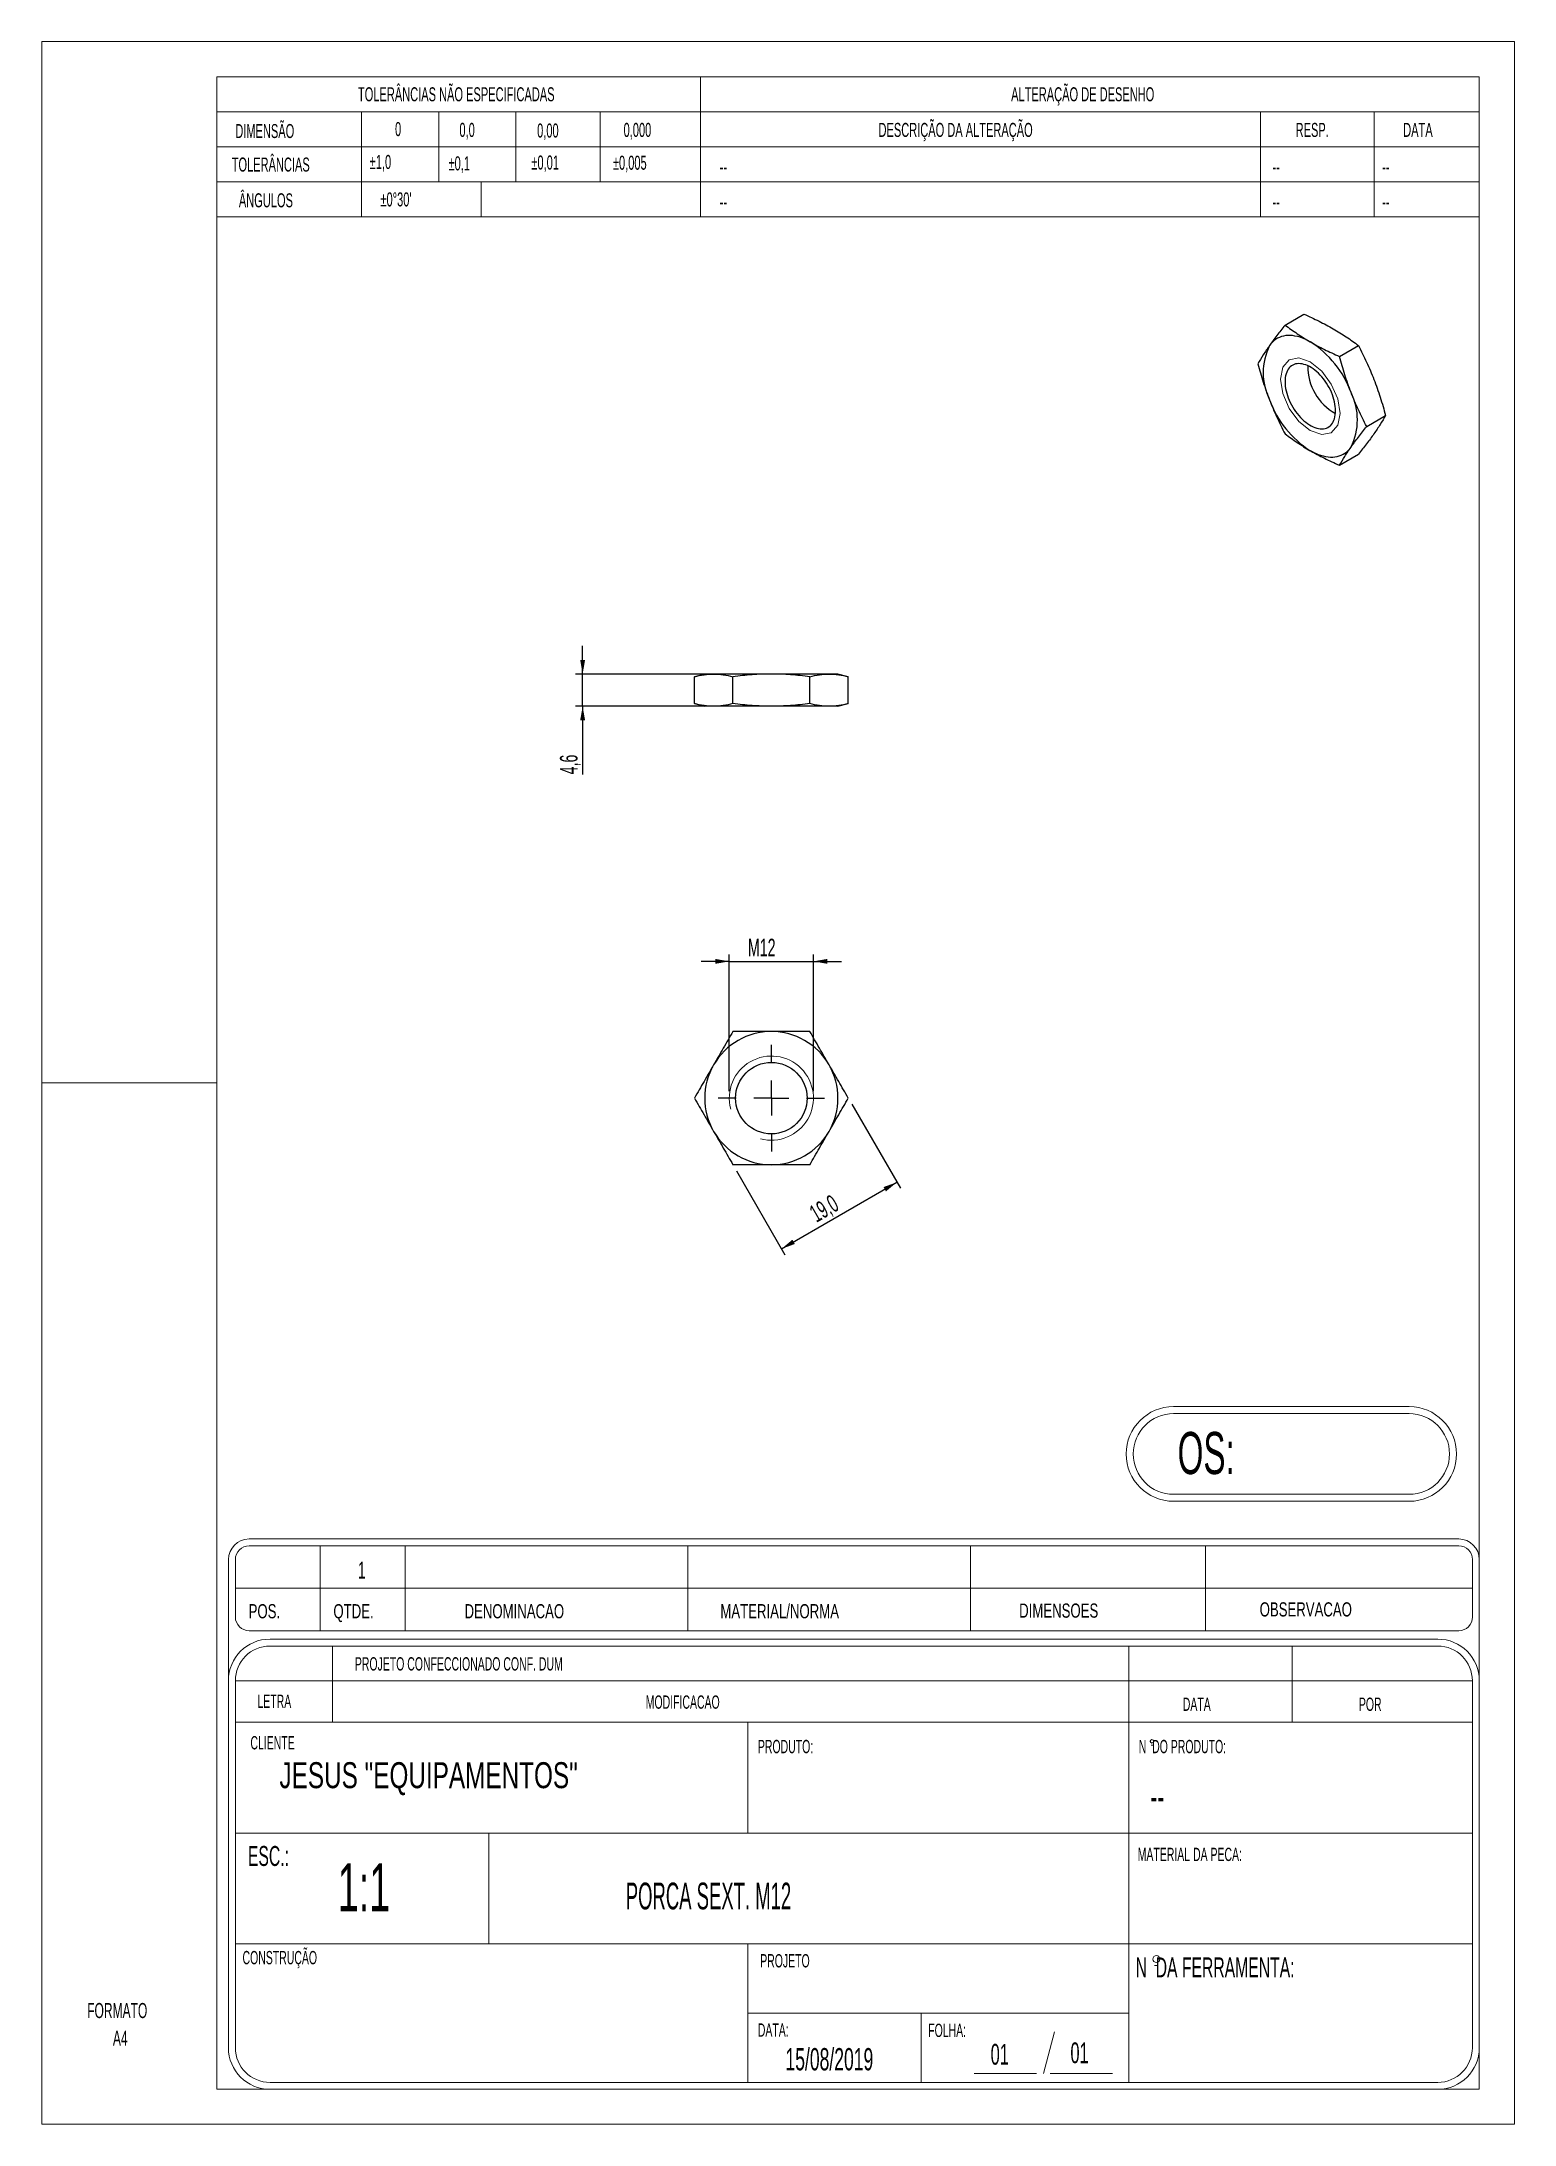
# Model space of a CAD drawing. Header units: millimetres. Extents: x 0 to 210, y 0 to 297.
import ezdxf

# ---------------------------------------------------------------- set-up
doc = ezdxf.new("R2010")
doc.units = ezdxf.units.MM
doc.layers.add('COTAS', color=7, linetype='Continuous')
doc.styles.add('SLDTEXTSTYLE0', font='TXT', dxfattribs={"width": 0.595745})
doc.styles.add('SLDTEXTSTYLE1', font='TXT', dxfattribs={"width": 0.589474})
doc.styles.add('SLDTEXTSTYLE2', font='TXT', dxfattribs={"width": 0.515789})
doc.styles.add('SLDTEXTSTYLE3', font='TXT', dxfattribs={"width": 0.7})
doc.styles.add('SLDTEXTSTYLE4', font='TXT', dxfattribs={"width": 0.695035})
doc.styles.add('SLDTEXTSTYLE5', font='TXT', dxfattribs={"width": 0.605})
doc.dimstyles.new('SLDDIMSTYLE0', dxfattribs={"dimtxt": 2.5, "dimasz": 2, "dimexe": 0, "dimexo": 0.0625, "dimtad": 1, "dimdec": 1, "dimrnd": 1e-09, "dimzin": 12, "dimdsep": 46, "dimtxsty": 'SLDTEXTSTYLE5', "dimsah": 1, "dimcen": 0.09, "dimadec": 0, "dimazin": 3, "dimtfac": 1, "dimtdec": 3, "dimtmove": 0, "dimatfit": 0, "dimfxl": 0, "dimfrac": 2, "dimtolj": 1, "dimtzin": 12, "dimarcsym": 0})
doc.dimstyles.new('SLDDIMSTYLE1', dxfattribs={"dimtxt": 2.5, "dimasz": 2, "dimexe": 0, "dimexo": 0.0625, "dimtad": 1, "dimdec": 1, "dimrnd": 1e-09, "dimzin": 12, "dimdsep": 46, "dimtxsty": 'SLDTEXTSTYLE5', "dimsah": 1, "dimcen": 0.09, "dimadec": 0, "dimazin": 3, "dimtfac": 1, "dimtdec": 3, "dimtofl": 0, "dimtmove": 0, "dimatfit": 3, "dimfxl": 0, "dimfrac": 2, "dimtolj": 1, "dimtzin": 12, "dimarcsym": 0})

# ---------------------------------------------------------------- blocks, each defined once
blk = doc.blocks.new('SW_NOTE_0')
at = {"color": 0, "linetype": 'Continuous', "lineweight": 18, "insert": (0, 2.77), "char_height": 2.152, "attachment_point": 1, "style": 'SLDTEXTSTYLE0'}
blk.add_mtext('FORMATO', dxfattribs=at)
blk = doc.blocks.new('SW_NOTE_0_1')
at = {"color": 0, "linetype": 'Continuous', "lineweight": 18, "insert": (0, 2.77), "char_height": 2.152, "attachment_point": 1, "style": 'SLDTEXTSTYLE0'}
blk.add_mtext('A4', dxfattribs=at)
blk = doc.blocks.new('Bloco2')
at = {"color": 7, "linetype": 'Continuous', "lineweight": 18}
for p, q in [((210.04, 297.06), (0.04, 297.06)), ((0.04, 297.06), (0.04, 0.06)), ((210.04, 0.06), (210.04, 297.06)), ((205.04, 292.06), (25.04, 292.06)), ((25.04, 292.06), (25.04, 5.06)), ((205.04, 5.06), (205.04, 292.06)), ((0.04, 148.56), (25.04, 148.56)), ((25.04, 5.06), (205.04, 5.06)), ((0.04, 0.06), (210.04, 0.06))]:
    blk.add_line(p, q, dxfattribs=at)
for name, p in [('SW_NOTE_0', (6.53, 14.59)), ('SW_NOTE_0_1', (10.2, 10.66))]:
    blk.add_blockref(name, p, dxfattribs=at)
blk = doc.blocks.new('_D')
at = {"layer": 'COTAS'}
for p, q in [((98.06, 147.7), (98.06, 167.2)), ((110.06, 147.7), (110.06, 167.2)), ((98.06, 166.2), (94.06, 166.2)), ((98.06, 166.2), (110.06, 166.2)), ((110.06, 166.2), (114.06, 166.2))]:
    blk.add_line(p, q, dxfattribs=at)
for points in [[(98.06, 166.2), (96.06, 166.55), (96.06, 165.85)], [(110.06, 166.2), (112.06, 165.85), (112.06, 166.55)]]:
    blk.add_solid(points, dxfattribs=at)
at = {"layer": 'COTAS', "insert": (100.72, 169.43), "char_height": 2.5, "attachment_point": 1, "style": 'SLDTEXTSTYLE5'}
blk.add_mtext('M12', dxfattribs=at)
blk = doc.blocks.new('_D_1')
at = {"layer": 'COTAS'}
for p, q in [((115.53, 145.84), (122.46, 133.84)), ((99.08, 136.34), (106, 124.34)), ((105.5, 125.2), (121.96, 134.7))]:
    blk.add_line(p, q, dxfattribs=at)
for points in [[(121.96, 134.7), (120.05, 134.01), (120.4, 133.4)], [(105.5, 125.2), (107.41, 125.9), (107.06, 126.51)]]:
    blk.add_solid(points, dxfattribs=at)
at = {"layer": 'COTAS', "insert": (109.23, 131.07), "char_height": 2.5, "attachment_point": 1, "rotation": 30, "style": 'SLDTEXTSTYLE5'}
blk.add_mtext('19,0', dxfattribs=at)
blk = doc.blocks.new('SW_CENTERMARKSYMBOL_0')
at = {"layer": 'COTAS', "color": 0}
for p, q in [((0, 5), (0, 7.6)), ((-5, 0), (-7.6, 0)), ((0, 0), (-2.5, 0)), ((0, 0), (0, 2.5)), ((0, 0), (0, -2.5)), ((0, 0), (2.5, 0)), ((5, 0), (7.6, 0)), ((0, -5), (0, -7.6))]:
    blk.add_line(p, q, dxfattribs=at)
blk = doc.blocks.new('_D_2')
at = {"layer": 'COTAS'}
for p, q in [((77.15, 207.18), (77.15, 211.18)), ((103.06, 207.18), (76.15, 207.18)), ((77.15, 202.58), (77.15, 207.18)), ((103.06, 202.58), (76.15, 202.58)), ((77.15, 202.58), (77.15, 192.87))]:
    blk.add_line(p, q, dxfattribs=at)
for points in [[(77.15, 207.18), (77.5, 209.18), (76.8, 209.18)], [(77.15, 202.58), (76.8, 200.58), (77.5, 200.58)]]:
    blk.add_solid(points, dxfattribs=at)
at = {"layer": 'COTAS', "insert": (73.92, 192.87), "char_height": 2.5, "attachment_point": 1, "rotation": 90, "style": 'SLDTEXTSTYLE5'}
blk.add_mtext('4,6', dxfattribs=at)

msp = doc.modelspace()

# ---------------------------------------------------------------- linework, layer by layer
at = {"color": 7, "linetype": 'Continuous', "lineweight": 18}
for p, q in [((205.01, 292.36), (25.01, 292.36)), ((25.01, 272.36), (25.01, 292.36)), ((93.95, 272.36), (93.95, 292.36)), ((205.01, 292.36), (205.01, 272.36)), ((25.01, 287.36), (93.95, 287.36)), ((45.64, 272.36), (45.64, 287.36)), ((56.64, 277.36), (56.64, 287.36)), ((67.64, 277.36), (67.64, 287.36)), ((79.64, 277.36), (79.64, 287.36)), ((93.95, 287.36), (205.01, 287.36)), ((173.82, 272.36), (173.82, 287.36)), ((190.01, 272.36), (190.01, 287.36)), ((25.01, 282.36), (93.95, 282.36)), ((93.95, 282.36), (205.01, 282.36)), ((25.01, 277.36), (93.95, 277.36)), ((62.7, 277.36), (62.7, 272.36)), ((93.95, 277.36), (205.01, 277.36)), ((25.01, 272.36), (93.95, 272.36)), ((93.95, 272.36), (205.01, 272.36)), ((195.01, 102.71), (161.41, 102.71)), ((195.01, 101.71), (161.41, 101.71)), ((161.41, 90.21), (195.01, 90.21)), ((161.41, 89.21), (195.01, 89.21)), ((202.07, 83.83), (29.59, 83.83)), ((26.65, 11.28), (26.65, 80.89)), ((26.65, 80.89), (26.65, 67.81)), ((27.63, 80.89), (27.63, 72.71)), ((202.07, 82.85), (29.59, 82.85)), ((39.72, 70.75), (39.72, 82.85)), ((51.82, 70.75), (51.82, 82.85)), ((92.14, 70.75), (92.14, 82.85)), ((132.46, 70.75), (132.46, 82.85)), ((165.96, 70.75), (165.96, 82.85)), ((204.03, 72.71), (204.03, 80.89)), ((205.01, 11.28), (205.01, 80.89)), ((27.63, 76.8), (204.03, 76.8)), ((29.59, 70.75), (202.07, 70.75)), ((32.57, 69.54), (199.08, 69.54)), ((32.57, 68.56), (199.08, 68.56)), ((41.46, 57.69), (41.46, 68.56)), ((155.03, 68.56), (155.03, 57.69)), ((178.34, 68.56), (178.34, 57.69)), ((27.64, 11.28), (27.64, 63.62)), ((27.64, 63.62), (204.02, 63.62)), ((204.02, 63.62), (204.02, 11.28)), ((27.64, 57.69), (204.02, 57.69)), ((100.71, 57.69), (100.71, 41.89)), ((155.03, 57.69), (155.03, 41.89)), ((158.2, 54.45), (158.46, 54.45)), ((158.2, 54.43), (158.46, 54.43)), ((27.64, 41.89), (204.02, 41.89)), ((63.77, 26.09), (63.77, 41.89)), ((155.03, 26.09), (155.03, 41.89)), ((27.64, 26.09), (204.02, 26.09)), ((100.71, 26.09), (100.71, 6.34)), ((155.03, 26.09), (155.03, 6.34)), ((158.69, 23), (159.2, 23)), ((100.71, 16.22), (155.03, 16.22)), ((125.4, 16.22), (125.4, 6.34)), ((144.43, 13.54), (142.85, 7.62)), ((199.08, 6.34), (32.57, 6.34)), ((141.86, 7.62), (132.97, 7.62)), ((143.83, 7.62), (152.72, 7.62)), ((199.08, 5.36), (32.57, 5.36)), ((204.44, 5.36), (205.01, 5.36)), ((205.01, 5.36), (205.01, 5.93))]:
    msp.add_line(p, q, dxfattribs=at)
at = {"color": 7, "linetype": 'Continuous', "lineweight": 25}
for p, q in [((177.31, 256.94), (180.01, 258.5)), ((185.07, 252.47), (187.77, 254.02)), ((188.95, 242.47), (191.65, 244.03)), ((185.07, 236.95), (187.77, 238.51)), ((94.56, 207.18), (93.09, 206.78)), ((93.09, 202.97), (93.09, 206.78)), ((95.83, 207.18), (94.56, 207.18)), ((104.06, 207.18), (95.83, 207.18)), ((98.58, 202.97), (98.58, 206.78)), ((112.29, 207.18), (104.06, 207.18)), ((109.55, 202.97), (109.55, 206.78)), ((113.56, 207.18), (112.29, 207.18)), ((115.03, 206.78), (113.56, 207.18)), ((115.03, 202.97), (115.03, 206.78)), ((93.09, 202.97), (94.56, 202.58)), ((95.83, 202.58), (94.56, 202.58)), ((104.06, 202.58), (95.83, 202.58)), ((112.29, 202.58), (104.06, 202.58)), ((113.56, 202.58), (112.29, 202.58)), ((113.56, 202.58), (115.03, 202.97))]:
    msp.add_line(p, q, dxfattribs=at)
at = {"color": 7, "linetype": 'Continuous', "lineweight": 25, "flags": 128}
for points in [[(180.91, 254.54), (180.54, 254.75), (180.18, 254.92), (179.81, 255.08), (179.45, 255.2), (179.09, 255.31), (178.73, 255.38), (178.39, 255.43), (178.05, 255.46), (177.72, 255.46), (177.4, 255.43), (177.09, 255.37), (176.79, 255.29), (176.5, 255.18), (176.23, 255.05), (175.97, 254.89), (175.73, 254.71), (175.5, 254.51), (175.29, 254.28), (175.1, 254.02)], [(184.52, 244.71), (184.51, 245.02), (184.48, 245.33), (184.43, 245.66), (184.37, 245.99), (184.28, 246.33), (184.18, 246.67), (184.06, 247.01), (183.92, 247.35), (183.77, 247.68), (183.6, 248.02), (183.42, 248.34), (183.22, 248.66), (183.01, 248.96), (182.79, 249.26), (182.56, 249.54), (182.33, 249.81), (182.08, 250.06), (181.83, 250.29), (181.57, 250.5), (181.31, 250.7), (181.05, 250.87), (180.78, 251.03), (180.52, 251.15), (180.26, 251.26), (180, 251.34), (179.75, 251.4), (179.5, 251.43), (179.27, 251.44), (179.04, 251.43), (178.82, 251.39), (178.61, 251.32), (178.41, 251.23), (178.23, 251.12), (178.06, 250.98), (177.91, 250.82), (177.77, 250.64), (177.65, 250.44), (177.55, 250.22), (177.46, 249.98), (177.39, 249.72), (177.35, 249.45), (177.32, 249.17), (177.31, 248.87), (177.32, 248.56), (177.35, 248.24), (177.39, 247.91), (177.46, 247.58), (177.55, 247.24), (177.65, 246.9), (177.77, 246.56), (177.91, 246.23), (178.06, 245.89), (178.23, 245.56), (178.41, 245.23), (178.61, 244.92), (178.82, 244.61), (179.04, 244.32), (179.27, 244.04), (179.5, 243.77), (179.75, 243.52), (180, 243.29), (180.26, 243.07), (180.52, 242.88), (180.78, 242.7), (181.05, 242.55), (181.31, 242.42), (181.57, 242.31), (181.83, 242.23), (182.08, 242.17), (182.33, 242.14), (182.56, 242.13), (182.79, 242.15), (183.01, 242.19), (183.22, 242.25), (183.42, 242.34), (183.6, 242.46), (183.77, 242.59), (183.92, 242.75), (184.06, 242.93), (184.18, 243.13), (184.28, 243.36), (184.37, 243.59), (184.43, 243.85), (184.48, 244.12), (184.51, 244.41), (184.52, 244.71)], [(180.91, 239.03), (181.28, 238.83), (181.65, 238.65), (182.02, 238.5), (182.38, 238.37), (182.74, 238.27), (183.1, 238.19), (183.44, 238.14), (183.78, 238.12), (184.11, 238.12), (184.43, 238.15), (184.74, 238.2), (185.04, 238.28), (185.33, 238.39), (185.6, 238.52), (185.86, 238.68), (186.1, 238.86), (186.33, 239.07), (186.54, 239.3), (186.73, 239.55)]]:
    msp.add_lwpolyline(points, dxfattribs=at)
at = {"color": 7, "linetype": 'Continuous', "lineweight": 18, "flags": 128}
msp.add_lwpolyline([(180.91, 241.89), (179.29, 243.2), (177.91, 245.05), (177, 247.18), (176.67, 249.24), (177, 250.93), (177.91, 251.98), (179.29, 252.25), (180.91, 251.69), (182.54, 250.38), (183.91, 248.52), (184.83, 246.4), (185.16, 244.34), (184.83, 242.65), (183.91, 241.59), (182.54, 241.32), (180.91, 241.89)], dxfattribs=at)
msp.add_lwpolyline([(180.91, 241.89), (179.29, 243.2), (177.91, 245.05), (177, 247.18), (176.67, 249.24), (177, 250.93), (177.91, 251.98), (179.29, 252.25), (180.91, 251.69), (182.54, 250.38), (183.91, 248.52), (184.83, 246.4), (185.16, 244.34), (184.83, 242.65), (183.91, 241.59), (182.54, 241.32), (180.91, 241.89)], dxfattribs=at)
msp.add_lwpolyline([(180.91, 241.89), (179.29, 243.2), (177.91, 245.05), (177, 247.18), (176.67, 249.24), (177, 250.93), (177.91, 251.98), (179.29, 252.25), (180.91, 251.69), (182.54, 250.38), (183.91, 248.52), (184.83, 246.4), (185.16, 244.34), (184.83, 242.65), (183.91, 241.59), (182.54, 241.32), (180.91, 241.89)], dxfattribs=at)
at = {"color": 7, "linetype": 'Continuous', "lineweight": 25}
msp.add_circle((104.06, 146.7), 5.1, dxfattribs=at)
at = {"color": 7, "linetype": 'Continuous', "lineweight": 18}
for centre, radius in [((158.33, 54.99), 0.247), ((158.33, 54.97), 0.247), ((158.97, 23.92), 0.494)]:
    msp.add_circle(centre, radius, dxfattribs=at)
at = {"color": 7, "linetype": 'Continuous', "lineweight": 25}
for centre, radius, start, end in [((182.98, 250.15), 8.78, 153.7874, 206.2126), ((173.12, 242.32), 14.5, 20.1201, 57.469), ((188.15, 250.97), 7.58, 178.7799, 241.2147), ((178.85, 243.43), 8.78, 333.7874, 26.2126), ((188.71, 251.25), 14.5, 200.1201, 237.469), ((104.06, 146.7), 9.5, 90, 150), ((104.06, 146.7), 9.5, 30, 90), ((104.06, 146.7), 9.5, 150, 210), ((104.06, 146.7), 9.5, 330, 30), ((104.06, 146.7), 9.5, 210, 270), ((104.06, 146.7), 9.5, 270, 330)]:
    msp.add_arc(centre, radius, start, end, dxfattribs=at)
at = {"color": 7, "linetype": 'Continuous', "lineweight": 18}
for centre, radius, start, end in [((104.06, 146.7), 6, 255, 195), ((104.06, 146.7), 6, 255, 195), ((104.06, 146.7), 6, 255, 195), ((161.41, 95.96), 6.75, 90, 270), ((161.41, 95.96), 5.75, 90, 270), ((195.01, 95.96), 6.75, 270, 90), ((195.01, 95.96), 5.75, 270, 90), ((29.59, 80.89), 2.94, 90, 180), ((202.07, 80.89), 2.94, 0, 90), ((29.59, 80.89), 1.96, 90, 180), ((202.07, 80.89), 1.96, 0, 90), ((29.59, 72.71), 1.96, 180, 270), ((202.07, 72.71), 1.96, 270, 0), ((32.57, 63.62), 5.93, 90, 180), ((32.57, 63.62), 4.94, 90, 180), ((199.08, 63.62), 5.93, 0, 90), ((199.08, 63.62), 4.94, 0, 90), ((32.57, 11.28), 5.93, 180, 270), ((32.57, 11.28), 4.94, 180, 270), ((199.08, 11.28), 4.94, 270, 0), ((199.08, 11.28), 5.93, 270, 0)]:
    msp.add_arc(centre, radius, start, end, dxfattribs=at)
at = {"color": 7, "linetype": 'Continuous', "lineweight": 25}
for points in [[(180.01, 258.5), (180.74, 258.18), (181.46, 257.84), (182.85, 257.15), (183.52, 256.79), (184.17, 256.42)], [(177.31, 256.94), (176.91, 256.43), (176.51, 255.93), (175.77, 254.96), (175.42, 254.48), (175.1, 254.02)], [(177.31, 256.94), (177.87, 256.52), (178.45, 256.11), (179.65, 255.3), (180.27, 254.92), (180.91, 254.54)], [(184.17, 256.42), (184.82, 256.05), (185.44, 255.66), (186.63, 254.86), (187.21, 254.45), (187.77, 254.02)], [(175.1, 254.02), (174.77, 253.56), (174.48, 253.12), (173.93, 252.26), (173.67, 251.84), (173.44, 251.43)], [(180.91, 254.54), (181.56, 254.17), (182.23, 253.81), (183.62, 253.12), (184.34, 252.79), (185.07, 252.47)], [(186.73, 247.31), (186.41, 248.14), (186.11, 248.99), (185.56, 250.71), (185.31, 251.58), (185.07, 252.47)], [(187.77, 254.02), (188.18, 253.24), (188.57, 252.45), (189.31, 250.84), (189.66, 250.02), (189.99, 249.19)], [(173.44, 251.43), (173.67, 250.54), (173.93, 249.67), (174.48, 247.95), (174.77, 247.1), (175.1, 246.27)], [(188.95, 242.47), (188.54, 243.25), (188.15, 244.05), (187.4, 245.66), (187.06, 246.47), (186.73, 247.31)], [(189.99, 249.19), (190.31, 248.35), (190.61, 247.5), (191.16, 245.78), (191.41, 244.91), (191.65, 244.03)], [(175.1, 246.27), (175.42, 245.43), (175.77, 244.62), (176.51, 243.01), (176.91, 242.21), (177.31, 241.43)], [(191.65, 244.03), (191.41, 243.62), (191.16, 243.2), (190.61, 242.33), (190.31, 241.89), (189.99, 241.43)], [(177.31, 241.43), (177.87, 241.01), (178.45, 240.59), (179.65, 239.79), (180.27, 239.4), (180.91, 239.03)], [(186.73, 239.55), (187.06, 240.01), (187.4, 240.48), (188.15, 241.46), (188.54, 241.96), (188.95, 242.47)], [(189.99, 241.43), (189.66, 240.97), (189.31, 240.49), (188.57, 239.52), (188.18, 239.02), (187.77, 238.51)], [(180.91, 239.03), (181.56, 238.66), (182.23, 238.3), (183.62, 237.61), (184.34, 237.27), (185.07, 236.95)], [(185.07, 236.95), (185.31, 237.36), (185.56, 237.78), (186.11, 238.65), (186.41, 239.09), (186.73, 239.55)], [(93.09, 206.78), (93.55, 206.91), (94.01, 207.01), (94.92, 207.14), (95.38, 207.18), (95.83, 207.18)], [(95.83, 207.18), (96.29, 207.18), (96.75, 207.14), (97.66, 207.01), (98.12, 206.91), (98.58, 206.78)], [(104.06, 207.18), (103.15, 207.18), (102.23, 207.14), (100.4, 207.01), (99.49, 206.91), (98.58, 206.78)], [(109.55, 206.78), (108.63, 206.91), (107.72, 207.01), (105.89, 207.14), (104.97, 207.18), (104.06, 207.18)], [(109.55, 206.78), (110, 206.91), (110.46, 207.01), (111.37, 207.14), (111.83, 207.18), (112.29, 207.18)], [(112.29, 207.18), (112.75, 207.18), (113.2, 207.14), (114.12, 207.01), (114.57, 206.91), (115.03, 206.78)], [(95.83, 202.58), (95.38, 202.58), (94.92, 202.61), (94.01, 202.75), (93.55, 202.85), (93.09, 202.97)], [(98.58, 202.97), (98.12, 202.85), (97.66, 202.75), (96.75, 202.61), (96.29, 202.58), (95.83, 202.58)], [(104.06, 202.58), (103.15, 202.58), (102.23, 202.61), (100.4, 202.75), (99.49, 202.85), (98.58, 202.97)], [(109.55, 202.97), (108.63, 202.85), (107.72, 202.75), (105.89, 202.61), (104.97, 202.58), (104.06, 202.58)], [(112.29, 202.58), (111.83, 202.58), (111.37, 202.61), (110.46, 202.75), (110, 202.85), (109.55, 202.97)], [(115.03, 202.97), (114.57, 202.85), (114.12, 202.75), (113.2, 202.61), (112.75, 202.58), (112.29, 202.58)], [(98.58, 156.2), (98.12, 155.41), (97.66, 154.62), (96.75, 153.04), (96.29, 152.24), (95.83, 151.45)], [(104.06, 156.2), (103.15, 156.2), (102.23, 156.2), (100.4, 156.2), (99.49, 156.2), (98.58, 156.2)], [(109.55, 156.2), (108.63, 156.2), (107.72, 156.2), (105.89, 156.2), (104.97, 156.2), (104.06, 156.2)], [(112.29, 151.45), (111.83, 152.24), (111.37, 153.04), (110.46, 154.62), (110, 155.41), (109.55, 156.2)], [(95.83, 151.45), (95.38, 150.66), (94.92, 149.87), (94.01, 148.29), (93.55, 147.49), (93.09, 146.7)], [(115.03, 146.7), (114.57, 147.49), (114.12, 148.29), (113.2, 149.87), (112.75, 150.66), (112.29, 151.45)], [(93.09, 146.7), (93.55, 145.91), (94.01, 145.12), (94.92, 143.54), (95.38, 142.74), (95.83, 141.95)], [(112.29, 141.95), (112.75, 142.74), (113.2, 143.54), (114.12, 145.12), (114.57, 145.91), (115.03, 146.7)], [(95.83, 141.95), (96.29, 141.16), (96.75, 140.37), (97.66, 138.79), (98.12, 137.99), (98.58, 137.2)], [(109.55, 137.2), (110, 137.99), (110.46, 138.79), (111.37, 140.37), (111.83, 141.16), (112.29, 141.95)], [(104.06, 137.2), (103.15, 137.2), (102.23, 137.2), (100.4, 137.2), (99.49, 137.2), (98.58, 137.2)], [(109.55, 137.2), (108.63, 137.2), (107.72, 137.2), (105.89, 137.2), (104.97, 137.2), (104.06, 137.2)]]:
    msp.add_open_spline(points, degree=3, knots=[0, 0, 0, 0, 0.5, 0.5, 1, 1, 1, 1], dxfattribs=at)

# ---------------------------------------------------------------- block references
at = {"layer": 'COTAS'}
for name, p in [('Bloco2', (-0.03, 0.3)), ('SW_CENTERMARKSYMBOL_0', (104.06, 146.7))]:
    msp.add_blockref(name, p, dxfattribs=at)

# ---------------------------------------------------------------- texts
at = {"color": 7, "linetype": 'Continuous', "lineweight": 0}
for s, insert, char_height, attachment_point, style in [('TOLERÂNCIAS NÃO ESPECIFICADAS', (59.13, 290.85), 2, 2, 'SLDTEXTSTYLE1'), ('ALTERAÇÃO DE DESENHO', (148.46, 290.85), 2, 2, 'SLDTEXTSTYLE1'), ('DIMENSÃO', (27.62, 285.61), 2, 1, 'SLDTEXTSTYLE1'), ('0', (50.4, 285.89), 2, 1, 'SLDTEXTSTYLE1'), ('0,0', (59.58, 285.77), 2, 1, 'SLDTEXTSTYLE1'), ('0,00', (70.66, 285.68), 2, 1, 'SLDTEXTSTYLE1'), ('0,000', (82.99, 285.77), 2, 1, 'SLDTEXTSTYLE1'), ('DESCRIÇÃO DA ALTERAÇÃO', (119.34, 285.77), 2, 1, 'SLDTEXTSTYLE1'), ('RESP.', (178.82, 285.77), 2, 1, 'SLDTEXTSTYLE1'), ('DATA', (194.16, 285.77), 2, 1, 'SLDTEXTSTYLE1'), ('TOLERÂNCIAS', (27.11, 280.83), 2, 1, 'SLDTEXTSTYLE1'), ('±1,0', (46.79, 281.2), 2, 1, 'SLDTEXTSTYLE1'), ('±0,1', (58.03, 281), 2, 1, 'SLDTEXTSTYLE1'), ('±0,01', (69.84, 281.12), 2, 1, 'SLDTEXTSTYLE1'), ('±0,005', (81.47, 281.09), 2, 1, 'SLDTEXTSTYLE1'), ('--', (96.69, 280.49), 2, 1, 'SLDTEXTSTYLE1'), ('--', (175.54, 280.49), 2, 1, 'SLDTEXTSTYLE1'), ('--', (191.14, 280.49), 2, 1, 'SLDTEXTSTYLE1'), ('ÂNGULOS', (28.13, 275.73), 2, 1, 'SLDTEXTSTYLE1'), ("±0°30'", (48.32, 275.86), 2, 1, 'SLDTEXTSTYLE1'), ('--', (96.69, 275.49), 2, 1, 'SLDTEXTSTYLE1'), ('--', (175.54, 275.49), 2, 1, 'SLDTEXTSTYLE1'), ('--', (191.14, 275.49), 2, 1, 'SLDTEXTSTYLE1'), ('OS:', (161.99, 99.09), 6, 1, 'SLDTEXTSTYLE1'), ('1', (45.66, 80.6), 2.42, 2, 'SLDTEXTSTYLE0'), ('POS.', (29.52, 74.54), 2.022, 1, 'SLDTEXTSTYLE4'), ('QTDE.', (41.61, 74.54), 2.022, 1, 'SLDTEXTSTYLE4'), ('DENOMINACAO', (60.31, 74.54), 2.0223, 1, 'SLDTEXTSTYLE4'), ('MATERIAL/NORMA', (96.79, 74.54), 2.0223, 1, 'SLDTEXTSTYLE4'), ('DIMENSOES', (139.4, 74.63), 2.022, 1, 'SLDTEXTSTYLE4'), ('OBSERVACAO', (173.69, 74.8), 2.022, 1, 'SLDTEXTSTYLE4'), ('PROJETO CONFECCIONADO CONF. DUM', (44.67, 66.97), 1.896, 1, 'SLDTEXTSTYLE1'), ('LETRA', (30.78, 61.63), 1.896, 1, 'SLDTEXTSTYLE1'), ('MODIFICACAO', (86.15, 61.52), 1.896, 1, 'SLDTEXTSTYLE1'), ('DATA', (162.73, 61.21), 1.896, 1, 'SLDTEXTSTYLE1'), ('POR', (187.84, 61.21), 1.896, 1, 'SLDTEXTSTYLE1'), ('CLIENTE', (29.78, 55.72), 1.896, 1, 'SLDTEXTSTYLE1'), ('PRODUTO:', (102.14, 55.18), 1.896, 1, 'SLDTEXTSTYLE1'), ('N  DO PRODUTO:', (156.45, 55.18), 1.896, 1, 'SLDTEXTSTYLE1'), ('JESUS "EQUIPAMENTOS"', (33.92, 52), 3.7042, 1, 'SLDTEXTSTYLE3'), ('--', (158.13, 49.28), 4.266, 1, 'SLDTEXTSTYLE2'), ('ESC.:', (29.42, 40.05), 2.844, 1, 'SLDTEXTSTYLE1'), ('MATERIAL DA PECA:', (156.3, 39.8), 1.896, 1, 'SLDTEXTSTYLE1'), ('1:1', (42.23, 37.56), 6.826, 1, 'SLDTEXTSTYLE1'), ('PORCA SEXT. M12', (83.3, 34.83), 3.8224, 1, 'SLDTEXTSTYLE2'), ('CONSTRUÇÃO', (28.65, 25.08), 1.896, 1, 'SLDTEXTSTYLE1'), ('PROJETO', (102.47, 24.63), 1.896, 1, 'SLDTEXTSTYLE1'), ('N  DA FERRAMENTA:', (156, 24.16), 2.8441, 1, 'SLDTEXTSTYLE1'), ('DATA:', (102.13, 14.75), 1.896, 1, 'SLDTEXTSTYLE1'), ('FOLHA:', (126.43, 14.71), 1.896, 1, 'SLDTEXTSTYLE1'), ('01', (146.71, 12.04), 2.963, 1, 'SLDTEXTSTYLE1'), ('15/08/2019', (106.07, 11.23), 3.175, 1, 'SLDTEXTSTYLE1'), ('01', (135.33, 11.83), 2.963, 1, 'SLDTEXTSTYLE1')]:
    msp.add_mtext(s, dxfattribs=dict(at, insert=insert, char_height=char_height, attachment_point=attachment_point, style=style))

# ---------------------------------------------------------------- dimensions: what is measured, and where the dimension line sits
at = {"layer": 'COTAS'}
for base, p1, p2, angle, dimstyle, picture, middle in [((77.15, 207.18), (104.06, 202.58), (104.06, 207.18), 90, 'SLDDIMSTYLE0', '_D_2', (77.15, 195.26)), ((121.96, 134.7), (98.58, 137.2), (115.03, 146.7), 30, 'SLDDIMSTYLE1', '_D_1', (113.73, 129.95))]:
    dim = msp.add_linear_dim(base=base, p1=p1, p2=p2, angle=angle, dimstyle=dimstyle, dxfattribs=at)
    dim.commit()
    dim.dimension.update_dxf_attribs({"geometry": picture, "text_midpoint": middle, "dimtype": 160})
dim = msp.add_linear_dim(base=(110.06, 166.2), p1=(98.06, 146.7), p2=(110.06, 146.7), text='M12', dimstyle='SLDDIMSTYLE0', dxfattribs=at)
dim.commit()
dim.dimension.update_dxf_attribs({"geometry": '_D', "text_midpoint": (104.06, 166.2), "dimtype": 160})

doc.saveas('drawing.dxf')
